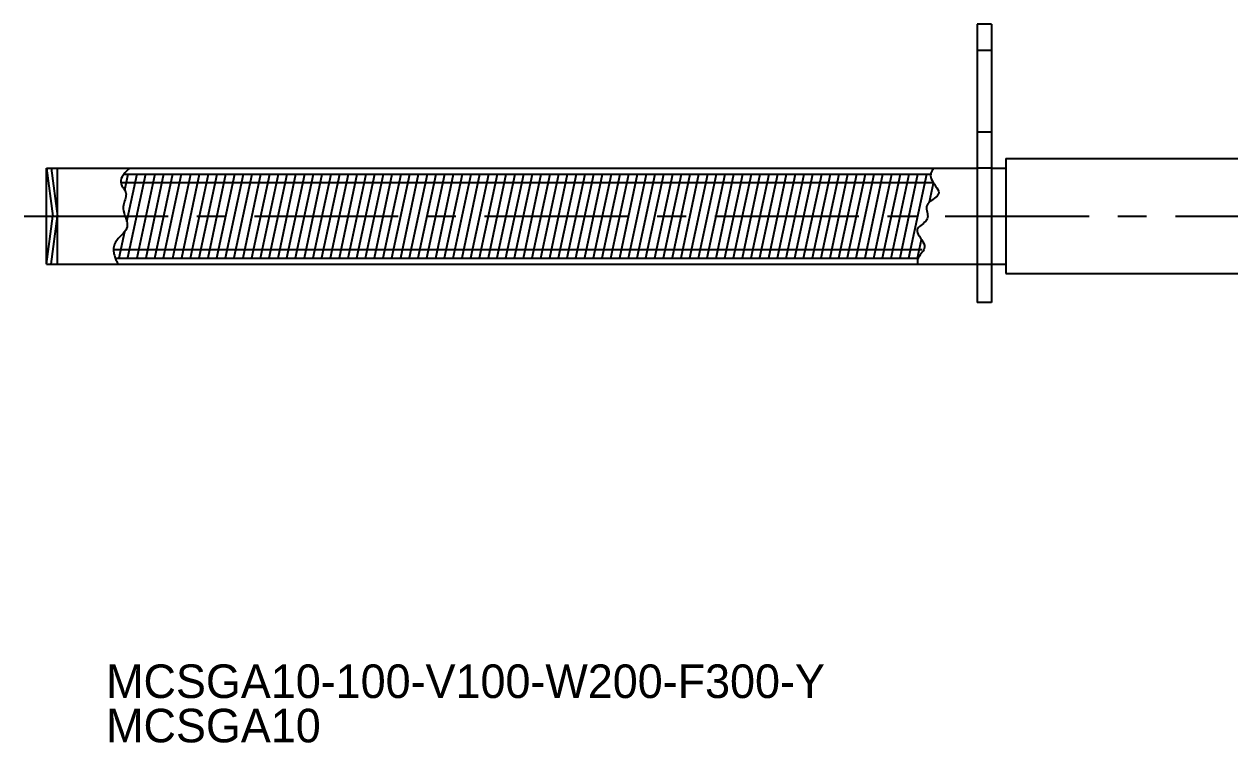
# Model space of a CAD drawing. Extents: x 44 to 416, y 204 to 284.
# Drawn here: x 43.9 to 169.6, y 203.6 to 278.5 of the extents above; entities that cross this region are included whole.
import ezdxf

# ---------------------------------------------------------------- set-up
doc = ezdxf.new("R2010")
doc.units = 0
doc.header["$LTSCALE"] = 12
doc.linetypes.add('CENTER', pattern=[2, 1.25, -0.25, 0.25, -0.25])
doc.linetypes.add('DASHED', pattern=[0.75, 0.5, -0.25])
doc.layers.get('0').update_dxf_attribs({"linetype": 'CONTINUOUS'})
doc.layers.add('CENTER', color=1, linetype='CENTER')

msp = doc.modelspace()

# ---------------------------------------------------------------- linework, layer by layer
at = {"color": 7, "linetype": 'CONTINUOUS'}
for p, q in [((143.22, 278.54), (143.22, 249.54)), ((144.72, 278.54), (143.22, 278.54)), ((144.72, 278.54), (144.72, 249.54)), ((146.22, 264.54), (146.22, 252.54)), ((146.22, 264.54), (171.22, 264.54)), ((46.22, 253.54), (46.22, 263.54)), ((46.22, 263.54), (143.22, 263.54)), ((46.22, 263.54), (46.88, 258.54)), ((46.73, 263.54), (47.39, 258.54)), ((47.39, 253.54), (47.39, 263.54)), ((144.72, 263.54), (146.22, 263.54)), ((46.22, 253.54), (46.88, 258.54)), ((46.73, 253.54), (47.39, 258.54)), ((46.22, 253.54), (143.22, 253.54)), ((144.72, 253.54), (146.22, 253.54)), ((146.22, 252.54), (171.22, 252.54)), ((144.72, 249.54), (143.22, 249.54))]:
    msp.add_line(p, q, dxfattribs=at)
at = {"color": 3, "linetype": 'DASHED'}
for p, q in [((144.72, 275.79), (143.22, 275.79)), ((144.72, 267.29), (143.22, 267.29))]:
    msp.add_line(p, q, dxfattribs=at)
at = {"color": 3, "linetype": 'CONTINUOUS'}
for p, q in [((54.32, 262.92), (138.4, 262.92)), ((54.39, 261.23), (54.76, 262.95)), ((54.61, 257.96), (55.67, 262.95)), ((54.72, 254.21), (56.59, 262.95)), ((55.69, 254.19), (57.56, 262.94)), ((56.61, 254.19), (58.48, 262.94)), ((57.52, 254.17), (59.39, 262.94)), ((58.44, 254.19), (60.3, 262.94)), ((59.41, 254.17), (61.28, 262.92)), ((60.33, 254.18), (62.19, 262.92)), ((61.24, 254.16), (63.11, 262.92)), ((62.15, 254.18), (64.02, 262.92)), ((63.07, 254.18), (64.93, 262.92)), ((63.98, 254.18), (65.85, 262.92)), ((64.89, 254.18), (66.76, 262.92)), ((65.81, 254.22), (67.67, 262.92)), ((66.72, 254.18), (68.59, 262.92)), ((67.63, 254.18), (69.5, 262.92)), ((68.54, 254.17), (70.41, 262.92)), ((69.46, 254.18), (71.33, 262.92)), ((70.37, 254.16), (72.24, 262.92)), ((71.28, 254.18), (73.15, 262.92)), ((72.2, 254.18), (74.06, 262.92)), ((73.11, 254.18), (74.98, 262.92)), ((74.02, 254.18), (75.89, 262.92)), ((74.95, 254.22), (76.8, 262.92)), ((75.85, 254.18), (77.72, 262.92)), ((76.76, 254.18), (78.63, 262.92)), ((77.67, 254.17), (79.54, 262.92)), ((78.59, 254.18), (80.46, 262.92)), ((79.5, 254.16), (81.37, 262.92)), ((80.41, 254.18), (82.28, 262.92)), ((81.33, 254.18), (83.2, 262.92)), ((82.24, 254.18), (84.11, 262.92)), ((83.15, 254.18), (85.02, 262.92)), ((84.08, 254.22), (85.93, 262.92)), ((84.98, 254.18), (86.85, 262.92)), ((85.89, 254.18), (87.76, 262.92)), ((86.81, 254.17), (88.67, 262.92)), ((87.72, 254.18), (89.59, 262.92)), ((88.63, 254.16), (90.5, 262.92)), ((89.55, 254.18), (91.41, 262.92)), ((90.46, 254.18), (92.33, 262.92)), ((91.37, 254.18), (93.24, 262.92)), ((92.29, 254.18), (94.15, 262.92)), ((93.21, 254.22), (95.07, 262.92)), ((94.11, 254.18), (95.98, 262.92)), ((95.02, 254.18), (96.89, 262.92)), ((95.94, 254.17), (97.81, 262.92)), ((96.85, 254.18), (98.72, 262.92)), ((97.76, 254.16), (99.63, 262.92)), ((98.68, 254.18), (100.54, 262.92)), ((99.59, 254.18), (101.46, 262.92)), ((100.5, 254.18), (102.37, 262.92)), ((101.42, 254.18), (103.28, 262.92)), ((102.34, 254.22), (104.2, 262.92)), ((103.24, 254.18), (105.11, 262.92)), ((104.16, 254.18), (106.02, 262.92)), ((105.07, 254.17), (106.94, 262.92)), ((105.98, 254.18), (107.85, 262.92)), ((106.89, 254.16), (108.76, 262.92)), ((107.81, 254.18), (109.68, 262.92)), ((108.72, 254.18), (110.59, 262.92)), ((109.63, 254.18), (111.5, 262.92)), ((110.55, 254.18), (112.42, 262.92)), ((111.47, 254.22), (113.33, 262.92)), ((112.37, 254.18), (114.24, 262.92)), ((113.29, 254.18), (115.15, 262.92)), ((114.2, 254.17), (116.07, 262.92)), ((115.11, 254.18), (116.98, 262.92)), ((116.02, 254.16), (117.89, 262.92)), ((116.94, 254.18), (118.81, 262.92)), ((117.85, 254.18), (119.72, 262.92)), ((118.77, 254.18), (120.63, 262.92)), ((119.68, 254.18), (121.55, 262.92)), ((120.6, 254.22), (122.46, 262.92)), ((121.51, 254.18), (123.37, 262.92)), ((122.42, 254.18), (124.29, 262.92)), ((123.33, 254.17), (125.2, 262.92)), ((124.24, 254.18), (126.11, 262.92)), ((125.15, 254.16), (127.03, 262.92)), ((126.07, 254.18), (127.94, 262.92)), ((126.98, 254.18), (128.85, 262.92)), ((127.9, 254.18), (129.76, 262.92)), ((128.81, 254.18), (130.68, 262.92)), ((129.73, 254.22), (131.59, 262.92)), ((130.64, 254.18), (132.5, 262.92)), ((131.55, 254.18), (133.42, 262.92)), ((132.46, 254.17), (134.33, 262.92)), ((133.38, 254.18), (135.24, 262.92)), ((134.28, 254.16), (136.16, 262.92)), ((135.2, 254.18), (137.07, 262.92)), ((136.12, 254.18), (137.98, 262.92)), ((53.98, 262.03), (138.66, 262.03)), ((138.27, 260.01), (138.69, 261.98)), ((53.8, 254.19), (54.39, 256.93)), ((137.02, 254.16), (137.44, 256.1)), ((53.22, 255.05), (137.49, 255.05)), ((53.4, 254.16), (137.09, 254.16))]:
    msp.add_line(p, q, dxfattribs=at)
at = {"color": 3, "linetype": 'CONTINUOUS', "flags": 128}
for points in [[(54.91, 263.54), (54.78, 263.42), (54.59, 263.23), (54.41, 263.03), (54.25, 262.84), (54.13, 262.64), (54.03, 262.45), (53.98, 262.26), (53.98, 262.06), (54.02, 261.87), (54.06, 261.78), (54.1, 261.69), (54.16, 261.6), (54.21, 261.51), (54.27, 261.42), (54.33, 261.33), (54.39, 261.24), (54.43, 261.15), (54.48, 261.06), (54.5, 260.96), (54.53, 260.83), (54.52, 260.69), (54.5, 260.54), (54.47, 260.4), (54.42, 260.26), (54.37, 260.11), (54.33, 259.96), (54.28, 259.81), (54.25, 259.66), (54.23, 259.51), (54.23, 259.29), (54.26, 259.07), (54.32, 258.85), (54.38, 258.64), (54.46, 258.42), (54.53, 258.21), (54.6, 258.01), (54.64, 257.81), (54.66, 257.61), (54.64, 257.43), (54.58, 257.24), (54.49, 257.06), (54.36, 256.89), (54.21, 256.71), (54.04, 256.54), (53.87, 256.37), (53.71, 256.2), (53.56, 256.01), (53.43, 255.82), (53.33, 255.62), (53.28, 255.49), (53.25, 255.35), (53.23, 255.2), (53.22, 255.05), (53.23, 254.9), (53.25, 254.75), (53.27, 254.6), (53.31, 254.46), (53.35, 254.31), (53.4, 254.17), (53.43, 254.07), (53.47, 253.98), (53.51, 253.89), (53.55, 253.79), (53.59, 253.7), (53.63, 253.62), (53.67, 253.54)], [(138.69, 263.56), (138.68, 263.54), (138.6, 263.41), (138.53, 263.28), (138.47, 263.15), (138.42, 263.02), (138.4, 262.88), (138.39, 262.75), (138.4, 262.61), (138.45, 262.42), (138.54, 262.23), (138.65, 262.04), (138.78, 261.86), (138.91, 261.67), (139.03, 261.49), (139.13, 261.32), (139.2, 261.15), (139.23, 260.99), (139.21, 260.84), (139.15, 260.72), (139.06, 260.61), (138.93, 260.5), (138.78, 260.39), (138.63, 260.28), (138.47, 260.17), (138.32, 260.06), (138.19, 259.93), (138.08, 259.8), (138.01, 259.66), (137.97, 259.53), (137.97, 259.4), (137.97, 259.25), (138, 259.11), (138.02, 258.96), (138.05, 258.81), (138.07, 258.67), (138.08, 258.52), (138.07, 258.39), (138.03, 258.26), (137.97, 258.12), (137.87, 258), (137.76, 257.89), (137.63, 257.78), (137.49, 257.67), (137.36, 257.57), (137.24, 257.46), (137.13, 257.36), (137.05, 257.25), (136.99, 257.13), (136.98, 256.97), (137.02, 256.8), (137.1, 256.63), (137.21, 256.44), (137.33, 256.25), (137.46, 256.06), (137.58, 255.87), (137.67, 255.68), (137.74, 255.49), (137.75, 255.31), (137.73, 255.17), (137.68, 255.03), (137.6, 254.9), (137.51, 254.77), (137.41, 254.64), (137.31, 254.51), (137.22, 254.37), (137.13, 254.24), (137.06, 254.1), (137.02, 253.96), (137.01, 253.89), (137.01, 253.83), (137.01, 253.76), (137.02, 253.69), (137.03, 253.63), (137.04, 253.56), (137.04, 253.56)]]:
    msp.add_lwpolyline(points, dxfattribs=at)
at = {"color": 3, "linetype": 'DASHED'}
for points in [[(144.72, 263.54), (143.22, 263.54)], [(143.22, 253.54), (144.72, 253.54)]]:
    msp.add_lwpolyline(points, dxfattribs=at)
at = {"layer": 'CENTER', "color": 1}
msp.add_line((43.9, 258.54), (191.72, 258.54), dxfattribs=at)

# ---------------------------------------------------------------- texts
at = {"color": 7, "linetype": 'CONTINUOUS'}
for s, p in [('MCSGA10-100-V100-W200-F300-Y', (52.45, 208.32)), ('MCSGA10', (52.45, 203.7))]:
    msp.add_text(s, height=3.5, dxfattribs=at).set_placement(p)

doc.saveas('drawing.dxf')
